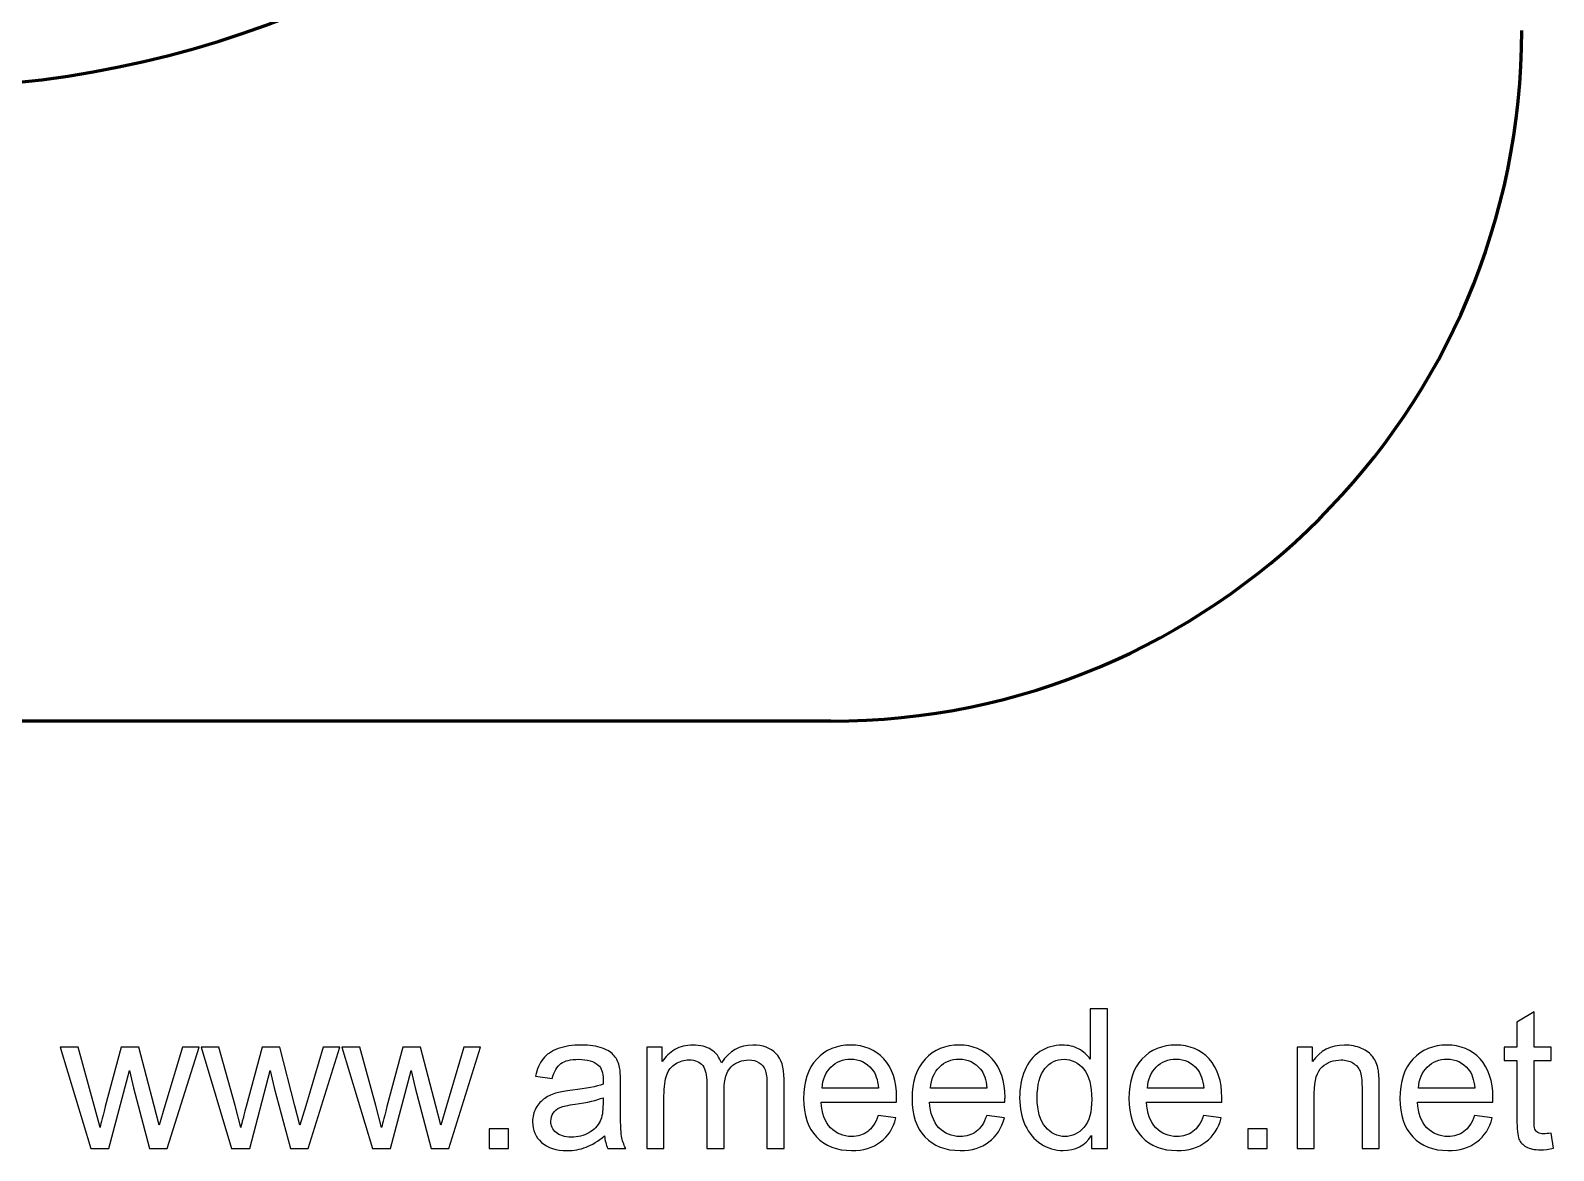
# Model space of a CAD drawing. Header units: millimetres. Extents: x -185 to 167, y -66 to 203.
# Drawn here: x 100.6 to 166.7, y -65.6 to -17 of the extents above; entities that cross this region are included whole.
import ezdxf

# ---------------------------------------------------------------- set-up
doc = ezdxf.new("R2010")
doc.units = ezdxf.units.MM
doc.header["$MEASUREMENT"] = 0
doc.layers.add('Layer 1', color=7, linetype='Continuous')

msp = doc.modelspace()

# ---------------------------------------------------------------- linework, layer by layer
at = {"layer": 'Layer 1', "color": 150, "lineweight": 60}
msp.add_open_spline([(140.3627, 25.5031), (140.3627, 50.3559), (120.2156, 70.5031), (95.3628, 70.5031), (95.3628, 70.5031), (70.51, 70.5031), (50.3628, 50.356), (50.3627, 25.5032), (50.3627, 25.5032), (50.3626, 0.6504), (70.5097, -19.4968), (95.3625, -19.4969), (95.3625, -19.4969), (120.2153, -19.497), (140.3626, 0.6501), (140.3627, 25.5029)], degree=3, knots=[0, 0, 0, 0, 0.2, 0.2, 0.2, 0.2, 0.4, 0.4, 0.4, 0.4, 0.6, 0.6, 0.6, 0.6, 1, 1, 1, 1], dxfattribs=at)
for points in [[(135.3627, -46.9969), (151.9312, -46.9969), (165.3626, -33.5655), (165.3627, -16.9971)], [(135.3627, -46.9969), (135.3627, -46.9969), (-154.6373, -46.9969), (-154.6373, -46.9969)]]:
    msp.add_open_spline(points, degree=3, dxfattribs=at)
at = {"layer": 'Layer 1', "color": 7}
for points, knots in [([(146.6742, -65.5563), (146.6742, -65.5563), (146.6742, -64.9989), (146.6742, -64.9989), (146.6742, -64.9989), (146.3963, -65.4321), (145.987, -65.6494), (145.4466, -65.6494), (145.4466, -65.6494), (145.0966, -65.6494), (144.7749, -65.5535), (144.4828, -65.3602), (144.4828, -65.3602), (144.1893, -65.1682), (143.9621, -64.8987), (143.7998, -64.5544), (143.7998, -64.5544), (143.6389, -64.2087), (143.5585, -63.8122), (143.5585, -63.3634), (143.5585, -63.3634), (143.5585, -62.926), (143.6319, -62.5295), (143.7772, -62.1724), (143.7772, -62.1724), (143.924, -61.8168), (144.1427, -61.5431), (144.4348, -61.354), (144.4348, -61.354), (144.7255, -61.1635), (145.0529, -61.0689), (145.4127, -61.0689), (145.4127, -61.0689), (145.678, -61.0689), (145.9137, -61.1254), (146.1197, -61.2369), (146.1197, -61.2369), (146.3257, -61.3484), (146.4936, -61.4951), (146.6234, -61.6743), (146.6234, -61.6743), (146.6234, -61.6743), (146.6234, -59.4941), (146.6234, -59.4941), (146.6234, -59.4941), (146.6234, -59.4941), (147.3685, -59.4941), (147.3685, -59.4941), (147.3685, -59.4941), (147.3685, -59.4941), (147.3685, -65.5563), (147.3685, -65.5563), (147.3685, -65.5563), (147.3685, -65.5563), (146.6742, -65.5563), (146.6742, -65.5563)], [0, 0, 0, 0, 0.0666667, 0.0666667, 0.0666667, 0.0666667, 0.1333333, 0.1333333, 0.1333333, 0.1333333, 0.2, 0.2, 0.2, 0.2, 0.2666667, 0.2666667, 0.2666667, 0.2666667, 0.3333333, 0.3333333, 0.3333333, 0.3333333, 0.4, 0.4, 0.4, 0.4, 0.4666667, 0.4666667, 0.4666667, 0.4666667, 0.5333333, 0.5333333, 0.5333333, 0.5333333, 0.6, 0.6, 0.6, 0.6, 0.6666667, 0.6666667, 0.6666667, 0.6666667, 0.7333333, 0.7333333, 0.7333333, 0.7333333, 0.8, 0.8, 0.8, 0.8, 0.8666667, 0.8666667, 0.8666667, 0.8666667, 1, 1, 1, 1]), ([(166.6429, -64.8917), (166.6429, -64.8917), (166.7445, -65.5492), (166.7445, -65.5492), (166.7445, -65.5492), (166.5357, -65.593), (166.348, -65.6156), (166.1843, -65.6156), (166.1843, -65.6156), (165.9148, -65.6156), (165.706, -65.5732), (165.5564, -65.4872), (165.5564, -65.4872), (165.4082, -65.4011), (165.3038, -65.2896), (165.2431, -65.1499), (165.2431, -65.1499), (165.1824, -65.0102), (165.1528, -64.7167), (165.1528, -64.2694), (165.1528, -64.2694), (165.1528, -64.2694), (165.1528, -61.7378), (165.1528, -61.7378), (165.1528, -61.7378), (165.1528, -61.7378), (164.6025, -61.7378), (164.6025, -61.7378), (164.6025, -61.7378), (164.6025, -61.7378), (164.6025, -61.1621), (164.6025, -61.1621), (164.6025, -61.1621), (164.6025, -61.1621), (165.1528, -61.1621), (165.1528, -61.1621), (165.1528, -61.1621), (165.1528, -61.1621), (165.1528, -60.0755), (165.1528, -60.0755), (165.1528, -60.0755), (165.1528, -60.0755), (165.8979, -59.6282), (165.8979, -59.6282), (165.8979, -59.6282), (165.8979, -59.6282), (165.8979, -61.1621), (165.8979, -61.1621), (165.8979, -61.1621), (165.8979, -61.1621), (166.6429, -61.1621), (166.6429, -61.1621), (166.6429, -61.1621), (166.6429, -61.1621), (166.6429, -61.7378), (166.6429, -61.7378), (166.6429, -61.7378), (166.6429, -61.7378), (165.8979, -61.7378), (165.8979, -61.7378), (165.8979, -61.7378), (165.8979, -61.7378), (165.8979, -64.3117), (165.8979, -64.3117), (165.8979, -64.3117), (165.8979, -64.5248), (165.9106, -64.6617), (165.9374, -64.7223), (165.9374, -64.7223), (165.9628, -64.783), (166.0051, -64.831), (166.0644, -64.8677), (166.0644, -64.8677), (166.1237, -64.903), (166.2083, -64.9213), (166.3184, -64.9213), (166.3184, -64.9213), (166.4002, -64.9213), (166.5089, -64.9114), (166.6429, -64.8917)], [0, 0, 0, 0, 0.047619, 0.047619, 0.047619, 0.047619, 0.0952381, 0.0952381, 0.0952381, 0.0952381, 0.1428571, 0.1428571, 0.1428571, 0.1428571, 0.1904762, 0.1904762, 0.1904762, 0.1904762, 0.2380952, 0.2380952, 0.2380952, 0.2380952, 0.2857143, 0.2857143, 0.2857143, 0.2857143, 0.3333333, 0.3333333, 0.3333333, 0.3333333, 0.3809524, 0.3809524, 0.3809524, 0.3809524, 0.4285714, 0.4285714, 0.4285714, 0.4285714, 0.4761905, 0.4761905, 0.4761905, 0.4761905, 0.5238095, 0.5238095, 0.5238095, 0.5238095, 0.5714286, 0.5714286, 0.5714286, 0.5714286, 0.6190476, 0.6190476, 0.6190476, 0.6190476, 0.6666667, 0.6666667, 0.6666667, 0.6666667, 0.7142857, 0.7142857, 0.7142857, 0.7142857, 0.7619048, 0.7619048, 0.7619048, 0.7619048, 0.8095238, 0.8095238, 0.8095238, 0.8095238, 0.8571429, 0.8571429, 0.8571429, 0.8571429, 0.9047619, 0.9047619, 0.9047619, 0.9047619, 1, 1, 1, 1]), ([(103.2202, -65.5563), (103.2202, -65.5563), (101.8924, -61.1621), (101.8924, -61.1621), (101.8924, -61.1621), (101.8924, -61.1621), (102.6713, -61.1621), (102.6713, -61.1621), (102.6713, -61.1621), (102.6713, -61.1621), (103.3726, -63.6979), (103.3726, -63.6979), (103.3726, -63.6979), (103.3726, -63.6979), (103.621, -64.6419), (103.621, -64.6419), (103.621, -64.6419), (103.6309, -64.5953), (103.7071, -64.2934), (103.8482, -63.736), (103.8482, -63.736), (103.8482, -63.736), (104.5439, -61.1621), (104.5439, -61.1621), (104.5439, -61.1621), (104.5439, -61.1621), (105.3073, -61.1621), (105.3073, -61.1621), (105.3073, -61.1621), (105.3073, -61.1621), (105.9691, -63.7134), (105.9691, -63.7134), (105.9691, -63.7134), (105.9691, -63.7134), (106.185, -64.5502), (106.185, -64.5502), (106.185, -64.5502), (106.185, -64.5502), (106.4376, -63.7021), (106.4376, -63.7021), (106.4376, -63.7021), (106.4376, -63.7021), (107.1968, -61.1621), (107.1968, -61.1621), (107.1968, -61.1621), (107.1968, -61.1621), (107.9207, -61.1621), (107.9207, -61.1621), (107.9207, -61.1621), (107.9207, -61.1621), (106.542, -65.5563), (106.542, -65.5563), (106.542, -65.5563), (106.542, -65.5563), (105.7715, -65.5563), (105.7715, -65.5563), (105.7715, -65.5563), (105.7715, -65.5563), (105.0744, -62.9274), (105.0744, -62.9274), (105.0744, -62.9274), (105.0744, -62.9274), (104.898, -62.1753), (104.898, -62.1753), (104.898, -62.1753), (104.898, -62.1753), (104.009, -65.5563), (104.009, -65.5563), (104.009, -65.5563), (104.009, -65.5563), (103.2202, -65.5563), (103.2202, -65.5563)], [0, 0, 0, 0, 0.0526316, 0.0526316, 0.0526316, 0.0526316, 0.1052632, 0.1052632, 0.1052632, 0.1052632, 0.1578947, 0.1578947, 0.1578947, 0.1578947, 0.2105263, 0.2105263, 0.2105263, 0.2105263, 0.2631579, 0.2631579, 0.2631579, 0.2631579, 0.3157895, 0.3157895, 0.3157895, 0.3157895, 0.3684211, 0.3684211, 0.3684211, 0.3684211, 0.4210526, 0.4210526, 0.4210526, 0.4210526, 0.4736842, 0.4736842, 0.4736842, 0.4736842, 0.5263158, 0.5263158, 0.5263158, 0.5263158, 0.5789474, 0.5789474, 0.5789474, 0.5789474, 0.6315789, 0.6315789, 0.6315789, 0.6315789, 0.6842105, 0.6842105, 0.6842105, 0.6842105, 0.7368421, 0.7368421, 0.7368421, 0.7368421, 0.7894737, 0.7894737, 0.7894737, 0.7894737, 0.8421053, 0.8421053, 0.8421053, 0.8421053, 0.8947368, 0.8947368, 0.8947368, 0.8947368, 1, 1, 1, 1]), ([(109.3346, -65.5563), (109.3346, -65.5563), (108.0068, -61.1621), (108.0068, -61.1621), (108.0068, -61.1621), (108.0068, -61.1621), (108.7857, -61.1621), (108.7857, -61.1621), (108.7857, -61.1621), (108.7857, -61.1621), (109.487, -63.6979), (109.487, -63.6979), (109.487, -63.6979), (109.487, -63.6979), (109.7354, -64.6419), (109.7354, -64.6419), (109.7354, -64.6419), (109.7453, -64.5953), (109.8215, -64.2934), (109.9626, -63.736), (109.9626, -63.736), (109.9626, -63.736), (110.6583, -61.1621), (110.6583, -61.1621), (110.6583, -61.1621), (110.6583, -61.1621), (111.4217, -61.1621), (111.4217, -61.1621), (111.4217, -61.1621), (111.4217, -61.1621), (112.0835, -63.7134), (112.0835, -63.7134), (112.0835, -63.7134), (112.0835, -63.7134), (112.2994, -64.5502), (112.2994, -64.5502), (112.2994, -64.5502), (112.2994, -64.5502), (112.552, -63.7021), (112.552, -63.7021), (112.552, -63.7021), (112.552, -63.7021), (113.3112, -61.1621), (113.3112, -61.1621), (113.3112, -61.1621), (113.3112, -61.1621), (114.0351, -61.1621), (114.0351, -61.1621), (114.0351, -61.1621), (114.0351, -61.1621), (112.6564, -65.5563), (112.6564, -65.5563), (112.6564, -65.5563), (112.6564, -65.5563), (111.8859, -65.5563), (111.8859, -65.5563), (111.8859, -65.5563), (111.8859, -65.5563), (111.1888, -62.9274), (111.1888, -62.9274), (111.1888, -62.9274), (111.1888, -62.9274), (111.0124, -62.1753), (111.0124, -62.1753), (111.0124, -62.1753), (111.0124, -62.1753), (110.1234, -65.5563), (110.1234, -65.5563), (110.1234, -65.5563), (110.1234, -65.5563), (109.3346, -65.5563), (109.3346, -65.5563)], [0, 0, 0, 0, 0.0526316, 0.0526316, 0.0526316, 0.0526316, 0.1052632, 0.1052632, 0.1052632, 0.1052632, 0.1578947, 0.1578947, 0.1578947, 0.1578947, 0.2105263, 0.2105263, 0.2105263, 0.2105263, 0.2631579, 0.2631579, 0.2631579, 0.2631579, 0.3157895, 0.3157895, 0.3157895, 0.3157895, 0.3684211, 0.3684211, 0.3684211, 0.3684211, 0.4210526, 0.4210526, 0.4210526, 0.4210526, 0.4736842, 0.4736842, 0.4736842, 0.4736842, 0.5263158, 0.5263158, 0.5263158, 0.5263158, 0.5789474, 0.5789474, 0.5789474, 0.5789474, 0.6315789, 0.6315789, 0.6315789, 0.6315789, 0.6842105, 0.6842105, 0.6842105, 0.6842105, 0.7368421, 0.7368421, 0.7368421, 0.7368421, 0.7894737, 0.7894737, 0.7894737, 0.7894737, 0.8421053, 0.8421053, 0.8421053, 0.8421053, 0.8947368, 0.8947368, 0.8947368, 0.8947368, 1, 1, 1, 1]), ([(115.449, -65.5563), (115.449, -65.5563), (114.1212, -61.1621), (114.1212, -61.1621), (114.1212, -61.1621), (114.1212, -61.1621), (114.9001, -61.1621), (114.9001, -61.1621), (114.9001, -61.1621), (114.9001, -61.1621), (115.6014, -63.6979), (115.6014, -63.6979), (115.6014, -63.6979), (115.6014, -63.6979), (115.8498, -64.6419), (115.8498, -64.6419), (115.8498, -64.6419), (115.8597, -64.5953), (115.9359, -64.2934), (116.077, -63.736), (116.077, -63.736), (116.077, -63.736), (116.7727, -61.1621), (116.7727, -61.1621), (116.7727, -61.1621), (116.7727, -61.1621), (117.5361, -61.1621), (117.5361, -61.1621), (117.5361, -61.1621), (117.5361, -61.1621), (118.1979, -63.7134), (118.1979, -63.7134), (118.1979, -63.7134), (118.1979, -63.7134), (118.4138, -64.5502), (118.4138, -64.5502), (118.4138, -64.5502), (118.4138, -64.5502), (118.6664, -63.7021), (118.6664, -63.7021), (118.6664, -63.7021), (118.6664, -63.7021), (119.4256, -61.1621), (119.4256, -61.1621), (119.4256, -61.1621), (119.4256, -61.1621), (120.1495, -61.1621), (120.1495, -61.1621), (120.1495, -61.1621), (120.1495, -61.1621), (118.7708, -65.5563), (118.7708, -65.5563), (118.7708, -65.5563), (118.7708, -65.5563), (118.0003, -65.5563), (118.0003, -65.5563), (118.0003, -65.5563), (118.0003, -65.5563), (117.3032, -62.9274), (117.3032, -62.9274), (117.3032, -62.9274), (117.3032, -62.9274), (117.1268, -62.1753), (117.1268, -62.1753), (117.1268, -62.1753), (117.1268, -62.1753), (116.2378, -65.5563), (116.2378, -65.5563), (116.2378, -65.5563), (116.2378, -65.5563), (115.449, -65.5563), (115.449, -65.5563)], [0, 0, 0, 0, 0.0526316, 0.0526316, 0.0526316, 0.0526316, 0.1052632, 0.1052632, 0.1052632, 0.1052632, 0.1578947, 0.1578947, 0.1578947, 0.1578947, 0.2105263, 0.2105263, 0.2105263, 0.2105263, 0.2631579, 0.2631579, 0.2631579, 0.2631579, 0.3157895, 0.3157895, 0.3157895, 0.3157895, 0.3684211, 0.3684211, 0.3684211, 0.3684211, 0.4210526, 0.4210526, 0.4210526, 0.4210526, 0.4736842, 0.4736842, 0.4736842, 0.4736842, 0.5263158, 0.5263158, 0.5263158, 0.5263158, 0.5789474, 0.5789474, 0.5789474, 0.5789474, 0.6315789, 0.6315789, 0.6315789, 0.6315789, 0.6842105, 0.6842105, 0.6842105, 0.6842105, 0.7368421, 0.7368421, 0.7368421, 0.7368421, 0.7894737, 0.7894737, 0.7894737, 0.7894737, 0.8421053, 0.8421053, 0.8421053, 0.8421053, 0.8947368, 0.8947368, 0.8947368, 0.8947368, 1, 1, 1, 1]), ([(125.5286, -65.006), (125.252, -65.2416), (124.9853, -65.4067), (124.7299, -65.5041), (124.7299, -65.5041), (124.4745, -65.6015), (124.2008, -65.6494), (123.9072, -65.6494), (123.9072, -65.6494), (123.4246, -65.6494), (123.0535, -65.5323), (122.7939, -65.2967), (122.7939, -65.2967), (122.5342, -65.0624), (122.4044, -64.7618), (122.4044, -64.3964), (122.4044, -64.3964), (122.4044, -64.1819), (122.4538, -63.9857), (122.5512, -63.8079), (122.5512, -63.8079), (122.6499, -63.6301), (122.7783, -63.489), (122.9364, -63.3818), (122.9364, -63.3818), (123.0958, -63.2745), (123.2736, -63.1927), (123.4726, -63.1376), (123.4726, -63.1376), (123.6194, -63.0995), (123.8409, -63.0629), (124.1358, -63.0262), (124.1358, -63.0262), (124.737, -62.9556), (125.1815, -62.8695), (125.4651, -62.7708), (125.4651, -62.7708), (125.4679, -62.6692), (125.4693, -62.6042), (125.4693, -62.5774), (125.4693, -62.5774), (125.4693, -62.2755), (125.3988, -62.0624), (125.2577, -61.9382), (125.2577, -61.9382), (125.0672, -61.7703), (124.7835, -61.687), (124.4082, -61.687), (124.4082, -61.687), (124.0568, -61.687), (123.7972, -61.7491), (123.6307, -61.8719), (123.6307, -61.8719), (123.4627, -61.9946), (123.34, -62.212), (123.2595, -62.5252), (123.2595, -62.5252), (123.2595, -62.5252), (122.5314, -62.4236), (122.5314, -62.4236), (122.5314, -62.4236), (122.5977, -62.1118), (122.7064, -61.8592), (122.8588, -61.6673), (122.8588, -61.6673), (123.0112, -61.4754), (123.2313, -61.3286), (123.5192, -61.2242), (123.5192, -61.2242), (123.8056, -61.1212), (124.1401, -61.0689), (124.5183, -61.0689), (124.5183, -61.0689), (124.8936, -61.0689), (125.1998, -61.1127), (125.4355, -61.2016), (125.4355, -61.2016), (125.6697, -61.2905), (125.8433, -61.4006), (125.9534, -61.5346), (125.9534, -61.5346), (126.0634, -61.6687), (126.141, -61.838), (126.1862, -62.0426), (126.1862, -62.0426), (126.2102, -62.1696), (126.2229, -62.3982), (126.2229, -62.727), (126.2229, -62.727), (126.2229, -62.727), (126.2229, -63.7148), (126.2229, -63.7148), (126.2229, -63.7148), (126.2229, -64.4048), (126.2384, -64.8409), (126.2694, -65.0257), (126.2694, -65.0257), (126.2991, -65.2106), (126.3612, -65.387), (126.4515, -65.5563), (126.4515, -65.5563), (126.4515, -65.5563), (125.6725, -65.5563), (125.6725, -65.5563), (125.6725, -65.5563), (125.5978, -65.3997), (125.5498, -65.2162), (125.5286, -65.006)], [0, 0, 0, 0, 0.0357143, 0.0357143, 0.0357143, 0.0357143, 0.0714286, 0.0714286, 0.0714286, 0.0714286, 0.1071429, 0.1071429, 0.1071429, 0.1071429, 0.1428571, 0.1428571, 0.1428571, 0.1428571, 0.1785714, 0.1785714, 0.1785714, 0.1785714, 0.2142857, 0.2142857, 0.2142857, 0.2142857, 0.25, 0.25, 0.25, 0.25, 0.2857143, 0.2857143, 0.2857143, 0.2857143, 0.3214286, 0.3214286, 0.3214286, 0.3214286, 0.3571429, 0.3571429, 0.3571429, 0.3571429, 0.3928571, 0.3928571, 0.3928571, 0.3928571, 0.4285714, 0.4285714, 0.4285714, 0.4285714, 0.4642857, 0.4642857, 0.4642857, 0.4642857, 0.5, 0.5, 0.5, 0.5, 0.5357143, 0.5357143, 0.5357143, 0.5357143, 0.5714286, 0.5714286, 0.5714286, 0.5714286, 0.6071429, 0.6071429, 0.6071429, 0.6071429, 0.6428571, 0.6428571, 0.6428571, 0.6428571, 0.6785714, 0.6785714, 0.6785714, 0.6785714, 0.7142857, 0.7142857, 0.7142857, 0.7142857, 0.75, 0.75, 0.75, 0.75, 0.7857143, 0.7857143, 0.7857143, 0.7857143, 0.8214286, 0.8214286, 0.8214286, 0.8214286, 0.8571429, 0.8571429, 0.8571429, 0.8571429, 0.8928571, 0.8928571, 0.8928571, 0.8928571, 0.9285714, 0.9285714, 0.9285714, 0.9285714, 1, 1, 1, 1]), ([(127.3673, -65.5563), (127.3673, -65.5563), (127.3673, -61.1621), (127.3673, -61.1621), (127.3673, -61.1621), (127.3673, -61.1621), (128.0362, -61.1621), (128.0362, -61.1621), (128.0362, -61.1621), (128.0362, -61.1621), (128.0362, -61.783), (128.0362, -61.783), (128.0362, -61.783), (128.173, -61.5685), (128.3565, -61.3949), (128.5851, -61.2651), (128.5851, -61.2651), (128.8137, -61.1339), (129.0733, -61.0689), (129.3654, -61.0689), (129.3654, -61.0689), (129.69, -61.0689), (129.9567, -61.1367), (130.1641, -61.2707), (130.1641, -61.2707), (130.3716, -61.4062), (130.5183, -61.5939), (130.603, -61.8366), (130.603, -61.8366), (130.9529, -61.3244), (131.4059, -61.0689), (131.9647, -61.0689), (131.9647, -61.0689), (132.4022, -61.0689), (132.7394, -61.1889), (132.9737, -61.4302), (132.9737, -61.4302), (133.2093, -61.6715), (133.3279, -62.0426), (133.3279, -62.5436), (133.3279, -62.5436), (133.3279, -62.5436), (133.3279, -65.5563), (133.3279, -65.5563), (133.3279, -65.5563), (133.3279, -65.5563), (132.5828, -65.5563), (132.5828, -65.5563), (132.5828, -65.5563), (132.5828, -65.5563), (132.5828, -62.7905), (132.5828, -62.7905), (132.5828, -62.7905), (132.5828, -62.4942), (132.5574, -62.2797), (132.5094, -62.1485), (132.5094, -62.1485), (132.4614, -62.0172), (132.3739, -61.9128), (132.2455, -61.8324), (132.2455, -61.8324), (132.1185, -61.7519), (131.969, -61.7124), (131.7982, -61.7124), (131.7982, -61.7124), (131.4878, -61.7124), (131.2309, -61.8154), (131.0263, -62.02), (131.0263, -62.02), (130.8217, -62.2261), (130.7201, -62.5549), (130.7201, -63.0064), (130.7201, -63.0064), (130.7201, -63.0064), (130.7201, -65.5563), (130.7201, -65.5563), (130.7201, -65.5563), (130.7201, -65.5563), (129.975, -65.5563), (129.975, -65.5563), (129.975, -65.5563), (129.975, -65.5563), (129.975, -62.7044), (129.975, -62.7044), (129.975, -62.7044), (129.975, -62.3742), (129.9144, -62.1259), (129.793, -61.9608), (129.793, -61.9608), (129.6717, -61.7957), (129.4727, -61.7124), (129.1975, -61.7124), (129.1975, -61.7124), (128.9887, -61.7124), (128.7954, -61.7675), (128.6176, -61.8775), (128.6176, -61.8775), (128.4398, -61.9876), (128.3113, -62.1485), (128.2309, -62.3615), (128.2309, -62.3615), (128.1519, -62.5732), (128.1124, -62.8794), (128.1124, -63.2788), (128.1124, -63.2788), (128.1124, -63.2788), (128.1124, -65.5563), (128.1124, -65.5563), (128.1124, -65.5563), (128.1124, -65.5563), (127.3673, -65.5563), (127.3673, -65.5563)], [0, 0, 0, 0, 0.0344828, 0.0344828, 0.0344828, 0.0344828, 0.0689655, 0.0689655, 0.0689655, 0.0689655, 0.1034483, 0.1034483, 0.1034483, 0.1034483, 0.137931, 0.137931, 0.137931, 0.137931, 0.1724138, 0.1724138, 0.1724138, 0.1724138, 0.2068966, 0.2068966, 0.2068966, 0.2068966, 0.2413793, 0.2413793, 0.2413793, 0.2413793, 0.2758621, 0.2758621, 0.2758621, 0.2758621, 0.3103448, 0.3103448, 0.3103448, 0.3103448, 0.3448276, 0.3448276, 0.3448276, 0.3448276, 0.3793103, 0.3793103, 0.3793103, 0.3793103, 0.4137931, 0.4137931, 0.4137931, 0.4137931, 0.4482759, 0.4482759, 0.4482759, 0.4482759, 0.4827586, 0.4827586, 0.4827586, 0.4827586, 0.5172414, 0.5172414, 0.5172414, 0.5172414, 0.5517241, 0.5517241, 0.5517241, 0.5517241, 0.5862069, 0.5862069, 0.5862069, 0.5862069, 0.6206897, 0.6206897, 0.6206897, 0.6206897, 0.6551724, 0.6551724, 0.6551724, 0.6551724, 0.6896552, 0.6896552, 0.6896552, 0.6896552, 0.7241379, 0.7241379, 0.7241379, 0.7241379, 0.7586207, 0.7586207, 0.7586207, 0.7586207, 0.7931034, 0.7931034, 0.7931034, 0.7931034, 0.8275862, 0.8275862, 0.8275862, 0.8275862, 0.862069, 0.862069, 0.862069, 0.862069, 0.8965517, 0.8965517, 0.8965517, 0.8965517, 0.9310345, 0.9310345, 0.9310345, 0.9310345, 1, 1, 1, 1]), ([(137.4173, -64.1339), (137.4173, -64.1339), (138.1878, -64.2355), (138.1878, -64.2355), (138.1878, -64.2355), (138.0678, -64.6828), (137.8435, -65.0314), (137.5161, -65.2783), (137.5161, -65.2783), (137.1887, -65.5253), (136.771, -65.6494), (136.2616, -65.6494), (136.2616, -65.6494), (135.621, -65.6494), (135.113, -65.4519), (134.7376, -65.0568), (134.7376, -65.0568), (134.3622, -64.6631), (134.1746, -64.1085), (134.1746, -63.3959), (134.1746, -63.3959), (134.1746, -62.6593), (134.3637, -62.0864), (134.7432, -61.68), (134.7432, -61.68), (135.1228, -61.2721), (135.6153, -61.0689), (136.2207, -61.0689), (136.2207, -61.0689), (136.8063, -61.0689), (137.2847, -61.2679), (137.6558, -61.6673), (137.6558, -61.6673), (138.0269, -62.0666), (138.2132, -62.6282), (138.2132, -63.3521), (138.2132, -63.3521), (138.2132, -63.3959), (138.2118, -63.4622), (138.209, -63.5497), (138.209, -63.5497), (138.209, -63.5497), (134.9366, -63.5497), (134.9366, -63.5497), (134.9366, -63.5497), (134.9648, -64.0309), (135.1003, -64.4006), (135.3458, -64.656), (135.3458, -64.656), (135.5899, -64.9114), (135.8961, -65.0398), (136.2616, -65.0398), (136.2616, -65.0398), (136.534, -65.0398), (136.7668, -64.9679), (136.9587, -64.8239), (136.9587, -64.8239), (137.152, -64.68), (137.3044, -64.45), (137.4173, -64.1339)], [0, 0, 0, 0, 0.0625, 0.0625, 0.0625, 0.0625, 0.125, 0.125, 0.125, 0.125, 0.1875, 0.1875, 0.1875, 0.1875, 0.25, 0.25, 0.25, 0.25, 0.3125, 0.3125, 0.3125, 0.3125, 0.375, 0.375, 0.375, 0.375, 0.4375, 0.4375, 0.4375, 0.4375, 0.5, 0.5, 0.5, 0.5, 0.5625, 0.5625, 0.5625, 0.5625, 0.625, 0.625, 0.625, 0.625, 0.6875, 0.6875, 0.6875, 0.6875, 0.75, 0.75, 0.75, 0.75, 0.8125, 0.8125, 0.8125, 0.8125, 0.875, 0.875, 0.875, 0.875, 1, 1, 1, 1]), ([(142.1262, -64.1339), (142.1262, -64.1339), (142.8967, -64.2355), (142.8967, -64.2355), (142.8967, -64.2355), (142.7767, -64.6828), (142.5524, -65.0314), (142.225, -65.2783), (142.225, -65.2783), (141.8976, -65.5253), (141.4799, -65.6494), (140.9705, -65.6494), (140.9705, -65.6494), (140.3299, -65.6494), (139.8219, -65.4519), (139.4465, -65.0568), (139.4465, -65.0568), (139.0711, -64.6631), (138.8835, -64.1085), (138.8835, -63.3959), (138.8835, -63.3959), (138.8835, -62.6593), (139.0726, -62.0864), (139.4521, -61.68), (139.4521, -61.68), (139.8317, -61.2721), (140.3242, -61.0689), (140.9296, -61.0689), (140.9296, -61.0689), (141.5152, -61.0689), (141.9936, -61.2679), (142.3647, -61.6673), (142.3647, -61.6673), (142.7358, -62.0666), (142.9221, -62.6282), (142.9221, -63.3521), (142.9221, -63.3521), (142.9221, -63.3959), (142.9207, -63.4622), (142.9179, -63.5497), (142.9179, -63.5497), (142.9179, -63.5497), (139.6455, -63.5497), (139.6455, -63.5497), (139.6455, -63.5497), (139.6737, -64.0309), (139.8092, -64.4006), (140.0547, -64.656), (140.0547, -64.656), (140.2988, -64.9114), (140.605, -65.0398), (140.9705, -65.0398), (140.9705, -65.0398), (141.2429, -65.0398), (141.4757, -64.9679), (141.6676, -64.8239), (141.6676, -64.8239), (141.8609, -64.68), (142.0133, -64.45), (142.1262, -64.1339)], [0, 0, 0, 0, 0.0625, 0.0625, 0.0625, 0.0625, 0.125, 0.125, 0.125, 0.125, 0.1875, 0.1875, 0.1875, 0.1875, 0.25, 0.25, 0.25, 0.25, 0.3125, 0.3125, 0.3125, 0.3125, 0.375, 0.375, 0.375, 0.375, 0.4375, 0.4375, 0.4375, 0.4375, 0.5, 0.5, 0.5, 0.5, 0.5625, 0.5625, 0.5625, 0.5625, 0.625, 0.625, 0.625, 0.625, 0.6875, 0.6875, 0.6875, 0.6875, 0.75, 0.75, 0.75, 0.75, 0.8125, 0.8125, 0.8125, 0.8125, 0.875, 0.875, 0.875, 0.875, 1, 1, 1, 1]), ([(151.544, -64.1339), (151.544, -64.1339), (152.3145, -64.2355), (152.3145, -64.2355), (152.3145, -64.2355), (152.1945, -64.6828), (151.9702, -65.0314), (151.6428, -65.2783), (151.6428, -65.2783), (151.3154, -65.5253), (150.8977, -65.6494), (150.3883, -65.6494), (150.3883, -65.6494), (149.7477, -65.6494), (149.2397, -65.4519), (148.8643, -65.0568), (148.8643, -65.0568), (148.4889, -64.6631), (148.3013, -64.1085), (148.3013, -63.3959), (148.3013, -63.3959), (148.3013, -62.6593), (148.4904, -62.0864), (148.8699, -61.68), (148.8699, -61.68), (149.2495, -61.2721), (149.742, -61.0689), (150.3474, -61.0689), (150.3474, -61.0689), (150.933, -61.0689), (151.4114, -61.2679), (151.7825, -61.6673), (151.7825, -61.6673), (152.1536, -62.0666), (152.3399, -62.6282), (152.3399, -63.3521), (152.3399, -63.3521), (152.3399, -63.3959), (152.3385, -63.4622), (152.3357, -63.5497), (152.3357, -63.5497), (152.3357, -63.5497), (149.0633, -63.5497), (149.0633, -63.5497), (149.0633, -63.5497), (149.0915, -64.0309), (149.227, -64.4006), (149.4725, -64.656), (149.4725, -64.656), (149.7166, -64.9114), (150.0228, -65.0398), (150.3883, -65.0398), (150.3883, -65.0398), (150.6607, -65.0398), (150.8935, -64.9679), (151.0854, -64.8239), (151.0854, -64.8239), (151.2787, -64.68), (151.4311, -64.45), (151.544, -64.1339)], [0, 0, 0, 0, 0.0625, 0.0625, 0.0625, 0.0625, 0.125, 0.125, 0.125, 0.125, 0.1875, 0.1875, 0.1875, 0.1875, 0.25, 0.25, 0.25, 0.25, 0.3125, 0.3125, 0.3125, 0.3125, 0.375, 0.375, 0.375, 0.375, 0.4375, 0.4375, 0.4375, 0.4375, 0.5, 0.5, 0.5, 0.5, 0.5625, 0.5625, 0.5625, 0.5625, 0.625, 0.625, 0.625, 0.625, 0.6875, 0.6875, 0.6875, 0.6875, 0.75, 0.75, 0.75, 0.75, 0.8125, 0.8125, 0.8125, 0.8125, 0.875, 0.875, 0.875, 0.875, 1, 1, 1, 1]), ([(155.608, -65.5563), (155.608, -65.5563), (155.608, -61.1621), (155.608, -61.1621), (155.608, -61.1621), (155.608, -61.1621), (156.2769, -61.1621), (156.2769, -61.1621), (156.2769, -61.1621), (156.2769, -61.1621), (156.2769, -61.7858), (156.2769, -61.7858), (156.2769, -61.7858), (156.5986, -61.3074), (157.0643, -61.0689), (157.6725, -61.0689), (157.6725, -61.0689), (157.9378, -61.0689), (158.1805, -61.1169), (158.402, -61.2115), (158.402, -61.2115), (158.6236, -61.306), (158.7901, -61.4316), (158.9001, -61.5854), (158.9001, -61.5854), (159.0102, -61.7392), (159.0878, -61.9227), (159.1316, -62.1343), (159.1316, -62.1343), (159.1584, -62.2726), (159.1725, -62.5139), (159.1725, -62.8582), (159.1725, -62.8582), (159.1725, -62.8582), (159.1725, -65.5563), (159.1725, -65.5563), (159.1725, -65.5563), (159.1725, -65.5563), (158.4274, -65.5563), (158.4274, -65.5563), (158.4274, -65.5563), (158.4274, -65.5563), (158.4274, -62.8865), (158.4274, -62.8865), (158.4274, -62.8865), (158.4274, -62.5831), (158.3992, -62.3559), (158.3413, -62.2063), (158.3413, -62.2063), (158.2835, -62.0567), (158.1805, -61.9368), (158.0337, -61.8465), (158.0337, -61.8465), (157.887, -61.7576), (157.7134, -61.7124), (157.5158, -61.7124), (157.5158, -61.7124), (157.1997, -61.7124), (156.9274, -61.8126), (156.6974, -62.0144), (156.6974, -62.0144), (156.4674, -62.2148), (156.3531, -62.5972), (156.3531, -63.1588), (156.3531, -63.1588), (156.3531, -63.1588), (156.3531, -65.5563), (156.3531, -65.5563), (156.3531, -65.5563), (156.3531, -65.5563), (155.608, -65.5563), (155.608, -65.5563)], [0, 0, 0, 0, 0.0526316, 0.0526316, 0.0526316, 0.0526316, 0.1052632, 0.1052632, 0.1052632, 0.1052632, 0.1578947, 0.1578947, 0.1578947, 0.1578947, 0.2105263, 0.2105263, 0.2105263, 0.2105263, 0.2631579, 0.2631579, 0.2631579, 0.2631579, 0.3157895, 0.3157895, 0.3157895, 0.3157895, 0.3684211, 0.3684211, 0.3684211, 0.3684211, 0.4210526, 0.4210526, 0.4210526, 0.4210526, 0.4736842, 0.4736842, 0.4736842, 0.4736842, 0.5263158, 0.5263158, 0.5263158, 0.5263158, 0.5789474, 0.5789474, 0.5789474, 0.5789474, 0.6315789, 0.6315789, 0.6315789, 0.6315789, 0.6842105, 0.6842105, 0.6842105, 0.6842105, 0.7368421, 0.7368421, 0.7368421, 0.7368421, 0.7894737, 0.7894737, 0.7894737, 0.7894737, 0.8421053, 0.8421053, 0.8421053, 0.8421053, 0.8947368, 0.8947368, 0.8947368, 0.8947368, 1, 1, 1, 1]), ([(163.3141, -64.1339), (163.3141, -64.1339), (164.0846, -64.2355), (164.0846, -64.2355), (164.0846, -64.2355), (163.9646, -64.6828), (163.7403, -65.0314), (163.4129, -65.2783), (163.4129, -65.2783), (163.0855, -65.5253), (162.6678, -65.6494), (162.1584, -65.6494), (162.1584, -65.6494), (161.5178, -65.6494), (161.0098, -65.4519), (160.6344, -65.0568), (160.6344, -65.0568), (160.259, -64.6631), (160.0714, -64.1085), (160.0714, -63.3959), (160.0714, -63.3959), (160.0714, -62.6593), (160.2605, -62.0864), (160.64, -61.68), (160.64, -61.68), (161.0196, -61.2721), (161.5121, -61.0689), (162.1175, -61.0689), (162.1175, -61.0689), (162.7031, -61.0689), (163.1815, -61.2679), (163.5526, -61.6673), (163.5526, -61.6673), (163.9237, -62.0666), (164.11, -62.6282), (164.11, -63.3521), (164.11, -63.3521), (164.11, -63.3959), (164.1086, -63.4622), (164.1058, -63.5497), (164.1058, -63.5497), (164.1058, -63.5497), (160.8334, -63.5497), (160.8334, -63.5497), (160.8334, -63.5497), (160.8616, -64.0309), (160.9971, -64.4006), (161.2426, -64.656), (161.2426, -64.656), (161.4867, -64.9114), (161.7929, -65.0398), (162.1584, -65.0398), (162.1584, -65.0398), (162.4308, -65.0398), (162.6636, -64.9679), (162.8555, -64.8239), (162.8555, -64.8239), (163.0488, -64.68), (163.2012, -64.45), (163.3141, -64.1339)], [0, 0, 0, 0, 0.0625, 0.0625, 0.0625, 0.0625, 0.125, 0.125, 0.125, 0.125, 0.1875, 0.1875, 0.1875, 0.1875, 0.25, 0.25, 0.25, 0.25, 0.3125, 0.3125, 0.3125, 0.3125, 0.375, 0.375, 0.375, 0.375, 0.4375, 0.4375, 0.4375, 0.4375, 0.5, 0.5, 0.5, 0.5, 0.5625, 0.5625, 0.5625, 0.5625, 0.625, 0.625, 0.625, 0.625, 0.6875, 0.6875, 0.6875, 0.6875, 0.75, 0.75, 0.75, 0.75, 0.8125, 0.8125, 0.8125, 0.8125, 0.875, 0.875, 0.875, 0.875, 1, 1, 1, 1]), ([(134.9789, -62.9401), (134.9789, -62.9401), (137.4258, -62.9401), (137.4258, -62.9401), (137.4258, -62.9401), (137.3933, -62.5704), (137.2988, -62.2938), (137.145, -62.1089), (137.145, -62.1089), (136.9093, -61.8225), (136.6017, -61.6786), (136.2249, -61.6786), (136.2249, -61.6786), (135.8834, -61.6786), (135.597, -61.7929), (135.3641, -62.0215), (135.3641, -62.0215), (135.1327, -62.2501), (135.0043, -62.5563), (134.9789, -62.9401)], [0, 0, 0, 0, 0.1666667, 0.1666667, 0.1666667, 0.1666667, 0.3333333, 0.3333333, 0.3333333, 0.3333333, 0.5, 0.5, 0.5, 0.5, 0.6666667, 0.6666667, 0.6666667, 0.6666667, 1, 1, 1, 1]), ([(139.6878, -62.9401), (139.6878, -62.9401), (142.1347, -62.9401), (142.1347, -62.9401), (142.1347, -62.9401), (142.1022, -62.5704), (142.0077, -62.2938), (141.8539, -62.1089), (141.8539, -62.1089), (141.6182, -61.8225), (141.3106, -61.6786), (140.9338, -61.6786), (140.9338, -61.6786), (140.5923, -61.6786), (140.3059, -61.7929), (140.073, -62.0215), (140.073, -62.0215), (139.8416, -62.2501), (139.7132, -62.5563), (139.6878, -62.9401)], [0, 0, 0, 0, 0.1666667, 0.1666667, 0.1666667, 0.1666667, 0.3333333, 0.3333333, 0.3333333, 0.3333333, 0.5, 0.5, 0.5, 0.5, 0.6666667, 0.6666667, 0.6666667, 0.6666667, 1, 1, 1, 1]), ([(144.3205, -63.3648), (144.3205, -63.9265), (144.439, -64.3456), (144.6775, -64.6236), (144.6775, -64.6236), (144.9146, -64.9015), (145.1954, -65.0398), (145.5185, -65.0398), (145.5185, -65.0398), (145.8445, -65.0398), (146.1211, -64.9072), (146.3497, -64.6419), (146.3497, -64.6419), (146.5769, -64.3766), (146.6912, -63.9716), (146.6912, -63.4269), (146.6912, -63.4269), (146.6912, -62.8286), (146.5755, -62.3883), (146.3426, -62.1075), (146.3426, -62.1075), (146.1112, -61.8267), (145.8248, -61.687), (145.4847, -61.687), (145.4847, -61.687), (145.1531, -61.687), (144.8765, -61.8211), (144.6535, -62.0906), (144.6535, -62.0906), (144.432, -62.3601), (144.3205, -62.7849), (144.3205, -63.3648)], [0, 0, 0, 0, 0.1111111, 0.1111111, 0.1111111, 0.1111111, 0.2222222, 0.2222222, 0.2222222, 0.2222222, 0.3333333, 0.3333333, 0.3333333, 0.3333333, 0.4444444, 0.4444444, 0.4444444, 0.4444444, 0.5555556, 0.5555556, 0.5555556, 0.5555556, 0.6666667, 0.6666667, 0.6666667, 0.6666667, 0.7777778, 0.7777778, 0.7777778, 0.7777778, 1, 1, 1, 1]), ([(149.1056, -62.9401), (149.1056, -62.9401), (151.5525, -62.9401), (151.5525, -62.9401), (151.5525, -62.9401), (151.52, -62.5704), (151.4255, -62.2938), (151.2717, -62.1089), (151.2717, -62.1089), (151.036, -61.8225), (150.7284, -61.6786), (150.3516, -61.6786), (150.3516, -61.6786), (150.0101, -61.6786), (149.7237, -61.7929), (149.4908, -62.0215), (149.4908, -62.0215), (149.2594, -62.2501), (149.131, -62.5563), (149.1056, -62.9401)], [0, 0, 0, 0, 0.1666667, 0.1666667, 0.1666667, 0.1666667, 0.3333333, 0.3333333, 0.3333333, 0.3333333, 0.5, 0.5, 0.5, 0.5, 0.6666667, 0.6666667, 0.6666667, 0.6666667, 1, 1, 1, 1]), ([(160.8757, -62.9401), (160.8757, -62.9401), (163.3226, -62.9401), (163.3226, -62.9401), (163.3226, -62.9401), (163.2901, -62.5704), (163.1956, -62.2938), (163.0418, -62.1089), (163.0418, -62.1089), (162.8061, -61.8225), (162.4985, -61.6786), (162.1217, -61.6786), (162.1217, -61.6786), (161.7802, -61.6786), (161.4938, -61.7929), (161.2609, -62.0215), (161.2609, -62.0215), (161.0295, -62.2501), (160.9011, -62.5563), (160.8757, -62.9401)], [0, 0, 0, 0, 0.1666667, 0.1666667, 0.1666667, 0.1666667, 0.3333333, 0.3333333, 0.3333333, 0.3333333, 0.5, 0.5, 0.5, 0.5, 0.6666667, 0.6666667, 0.6666667, 0.6666667, 1, 1, 1, 1]), ([(125.4693, -63.355), (125.1984, -63.465), (124.792, -63.5582), (124.2501, -63.6344), (124.2501, -63.6344), (123.9425, -63.6781), (123.7252, -63.7275), (123.5982, -63.7825), (123.5982, -63.7825), (123.4712, -63.8376), (123.3738, -63.918), (123.3047, -64.0224), (123.3047, -64.0224), (123.2355, -64.1282), (123.2003, -64.2454), (123.2003, -64.3752), (123.2003, -64.3752), (123.2003, -64.5713), (123.2751, -64.7364), (123.426, -64.8677), (123.426, -64.8677), (123.577, -64.9989), (123.7972, -65.0652), (124.0865, -65.0652), (124.0865, -65.0652), (124.3729, -65.0652), (124.6283, -65.0031), (124.8527, -64.8776), (124.8527, -64.8776), (125.0756, -64.7534), (125.2407, -64.5826), (125.3452, -64.3667), (125.3452, -64.3667), (125.4256, -64.1988), (125.4651, -63.9519), (125.4651, -63.6259), (125.4651, -63.6259), (125.4651, -63.6259), (125.4693, -63.355), (125.4693, -63.355)], [0, 0, 0, 0, 0.0909091, 0.0909091, 0.0909091, 0.0909091, 0.1818182, 0.1818182, 0.1818182, 0.1818182, 0.2727273, 0.2727273, 0.2727273, 0.2727273, 0.3636364, 0.3636364, 0.3636364, 0.3636364, 0.4545455, 0.4545455, 0.4545455, 0.4545455, 0.5454545, 0.5454545, 0.5454545, 0.5454545, 0.6363636, 0.6363636, 0.6363636, 0.6363636, 0.7272727, 0.7272727, 0.7272727, 0.7272727, 0.8181818, 0.8181818, 0.8181818, 0.8181818, 1, 1, 1, 1]), ([(120.5178, -65.5563), (120.5178, -65.5563), (120.5178, -64.7096), (120.5178, -64.7096), (120.5178, -64.7096), (120.5178, -64.7096), (121.3644, -64.7096), (121.3644, -64.7096), (121.3644, -64.7096), (121.3644, -64.7096), (121.3644, -65.5563), (121.3644, -65.5563), (121.3644, -65.5563), (121.3644, -65.5563), (120.5178, -65.5563), (120.5178, -65.5563)], [0, 0, 0, 0, 0.2, 0.2, 0.2, 0.2, 0.4, 0.4, 0.4, 0.4, 0.6, 0.6, 0.6, 0.6, 1, 1, 1, 1]), ([(153.4674, -65.5563), (153.4674, -65.5563), (153.4674, -64.7096), (153.4674, -64.7096), (153.4674, -64.7096), (153.4674, -64.7096), (154.314, -64.7096), (154.314, -64.7096), (154.314, -64.7096), (154.314, -64.7096), (154.314, -65.5563), (154.314, -65.5563), (154.314, -65.5563), (154.314, -65.5563), (153.4674, -65.5563), (153.4674, -65.5563)], [0, 0, 0, 0, 0.2, 0.2, 0.2, 0.2, 0.4, 0.4, 0.4, 0.4, 0.6, 0.6, 0.6, 0.6, 1, 1, 1, 1])]:
    msp.add_open_spline(points, degree=3, knots=knots, dxfattribs=at)

doc.saveas('drawing.dxf')
